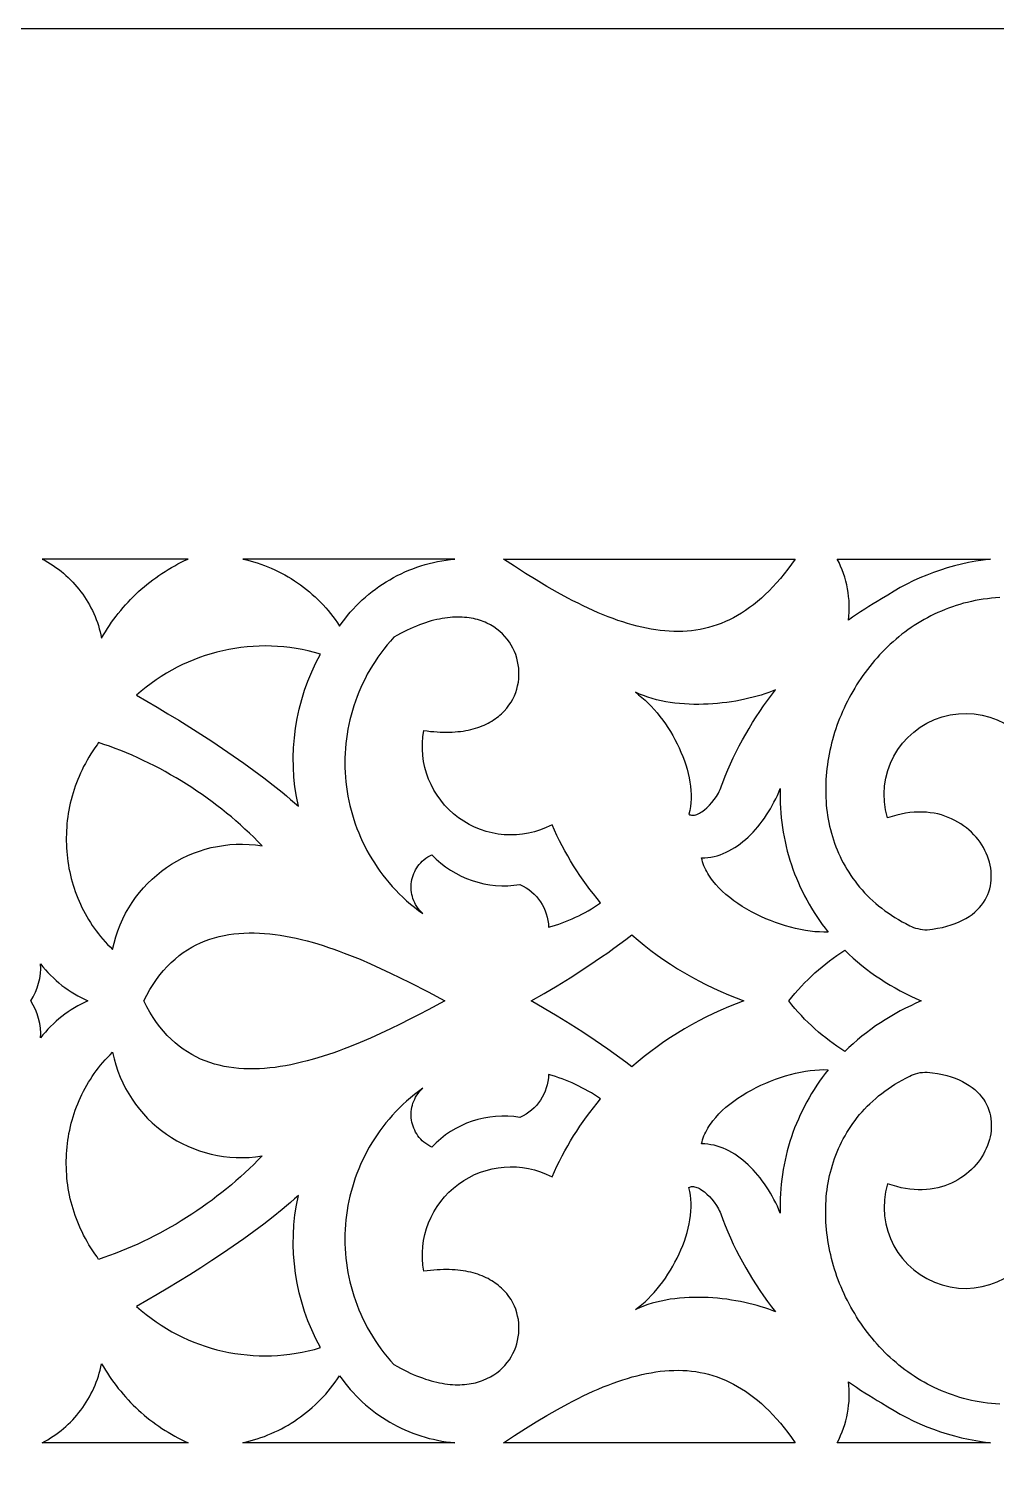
# Model space of a CAD drawing. Extents: x -660 to 660, y -460 to 460.
# Drawn here: x -189.2 to -79.8, y 297 to 460 of the extents above; entities that cross this region are included whole.
import ezdxf

# ---------------------------------------------------------------- set-up
doc = ezdxf.new("R2010")
doc.units = 0
doc.layers.add('LAYER_1', color=18, linetype='CONTINUOUS')

msp = doc.modelspace()

# ---------------------------------------------------------------- linework, layer by layer
at = {"layer": 'LAYER_1'}
for points in [[(-660, -460), (660, -460), (660, 460), (-660, 460)], [(-187.7, 400), (-187.38, 399.83), (-187.07, 399.65), (-186.75, 399.46), (-186.45, 399.26), (-186.15, 399.05), (-185.86, 398.84), (-185.57, 398.62), (-185.3, 398.39), (-185.02, 398.15), (-184.76, 397.91), (-184.5, 397.66), (-184.25, 397.4), (-184.01, 397.13), (-183.77, 396.86), (-183.55, 396.58), (-183.33, 396.3), (-183.11, 396.01), (-182.91, 395.72), (-182.71, 395.41), (-182.53, 395.11), (-182.35, 394.8), (-182.18, 394.48), (-182.02, 394.16), (-181.86, 393.83), (-181.72, 393.5), (-181.59, 393.16), (-181.46, 392.82), (-181.34, 392.47), (-181.24, 392.12), (-181.14, 391.77), (-181.05, 391.41), (-180.98, 391.05), (-180.76, 391.42), (-180.54, 391.78), (-180.32, 392.14), (-180.09, 392.49), (-179.85, 392.84), (-179.6, 393.18), (-179.35, 393.52), (-179.09, 393.85), (-178.82, 394.18), (-178.55, 394.5), (-178.27, 394.82), (-177.99, 395.13), (-177.7, 395.43), (-177.41, 395.73), (-177.11, 396.02), (-176.8, 396.31), (-176.49, 396.59), (-176.17, 396.86), (-175.85, 397.13), (-175.52, 397.39), (-175.18, 397.64), (-174.85, 397.89), (-174.5, 398.13), (-174.15, 398.37), (-173.8, 398.6), (-173.44, 398.82), (-173.08, 399.03), (-172.71, 399.24), (-172.34, 399.44), (-171.97, 399.63), (-171.59, 399.82), (-171.2, 400)], [(-165.02, 400), (-164.6, 399.9), (-164.19, 399.8), (-163.78, 399.68), (-163.37, 399.56), (-162.96, 399.42), (-162.56, 399.28), (-162.17, 399.12), (-161.78, 398.96), (-161.39, 398.78), (-161.01, 398.6), (-160.63, 398.41), (-160.25, 398.21), (-159.89, 398), (-159.52, 397.78), (-159.16, 397.55), (-158.81, 397.31), (-158.47, 397.07), (-158.12, 396.81), (-157.79, 396.55), (-157.46, 396.28), (-157.14, 396), (-156.82, 395.71), (-156.51, 395.42), (-156.21, 395.12), (-155.91, 394.81), (-155.63, 394.49), (-155.35, 394.16), (-155.07, 393.83), (-154.81, 393.48), (-154.55, 393.14), (-154.3, 392.78), (-154.06, 392.42), (-153.77, 392.82), (-153.47, 393.21), (-153.17, 393.6), (-152.85, 393.97), (-152.52, 394.33), (-152.19, 394.69), (-151.84, 395.03), (-151.49, 395.37), (-151.13, 395.69), (-150.76, 396.01), (-150.38, 396.31), (-149.99, 396.6), (-149.6, 396.88), (-149.2, 397.15), (-148.79, 397.41), (-148.38, 397.66), (-147.96, 397.9), (-147.53, 398.12), (-147.1, 398.34), (-146.66, 398.54), (-146.21, 398.73), (-145.76, 398.91), (-145.31, 399.08), (-144.85, 399.23), (-144.38, 399.37), (-143.91, 399.5), (-143.44, 399.61), (-142.96, 399.72), (-142.48, 399.81), (-142, 399.89), (-141.51, 399.95), (-141.02, 400)], [(-135.52, 400), (-102.52, 400), (-102.93, 399.41), (-103.35, 398.85), (-103.76, 398.31), (-104.19, 397.8), (-104.61, 397.31), (-105.04, 396.84), (-105.47, 396.39), (-105.9, 395.97), (-106.34, 395.57), (-106.78, 395.19), (-107.22, 394.83), (-107.67, 394.5), (-108.12, 394.18), (-108.57, 393.89), (-109.02, 393.62), (-109.48, 393.36), (-109.94, 393.13), (-110.41, 392.92), (-110.88, 392.72), (-111.35, 392.55), (-111.82, 392.39), (-112.3, 392.25), (-112.78, 392.14), (-113.26, 392.04), (-113.75, 391.95), (-114.24, 391.89), (-114.74, 391.84), (-115.24, 391.81), (-115.74, 391.8), (-116.24, 391.81), (-116.75, 391.83), (-117.26, 391.86), (-117.77, 391.91), (-118.29, 391.98), (-118.81, 392.07), (-119.34, 392.16), (-119.87, 392.28), (-120.4, 392.41), (-120.94, 392.55), (-121.48, 392.71), (-122.02, 392.88), (-122.56, 393.06), (-123.11, 393.26), (-123.67, 393.47), (-124.23, 393.69), (-124.79, 393.92), (-125.35, 394.17), (-125.92, 394.43), (-126.49, 394.7), (-127.07, 394.99), (-127.65, 395.28), (-128.23, 395.58), (-129.41, 396.23), (-130.6, 396.91), (-131.81, 397.63), (-133.03, 398.38), (-134.27, 399.18)], [(-96.49, 393.09), (-96.44, 393.53), (-96.41, 393.98), (-96.4, 394.43), (-96.4, 394.87), (-96.42, 395.32), (-96.46, 395.76), (-96.52, 396.2), (-96.59, 396.64), (-96.68, 397.08), (-96.78, 397.51), (-96.91, 397.94), (-97.04, 398.36), (-97.2, 398.78), (-97.37, 399.19), (-97.55, 399.6), (-97.76, 400), (-80.42, 400), (-81.25, 399.89), (-82.07, 399.76), (-82.89, 399.61), (-83.7, 399.43), (-84.5, 399.22), (-85.3, 399), (-86.08, 398.75), (-86.86, 398.47), (-87.63, 398.18), (-88.4, 397.86), (-89.15, 397.52), (-89.89, 397.15), (-90.62, 396.77), (-91.33, 396.36), (-92.04, 395.93), (-92.74, 395.48), (-93.22, 395.21), (-93.7, 394.92), (-94.17, 394.63), (-94.64, 394.34), (-95.11, 394.03), (-95.57, 393.72), (-96.03, 393.41)], [(-114.53, 371.12), (-114.44, 371.07), (-114.34, 371.04), (-114.24, 371.01), (-114.13, 371.01), (-114.01, 371.01), (-113.89, 371.03), (-113.76, 371.07), (-113.63, 371.11), (-113.49, 371.17), (-113.35, 371.24), (-113.21, 371.31), (-113.07, 371.4), (-112.78, 371.61), (-112.49, 371.86), (-112.21, 372.14), (-111.93, 372.45), (-111.67, 372.78), (-111.43, 373.14), (-111.31, 373.33), (-111.2, 373.52), (-111.1, 373.71), (-111.01, 373.91), (-110.92, 374.11), (-110.84, 374.32), (-110.77, 374.52), (-110.71, 374.73), (-110.43, 375.43), (-110.14, 376.13), (-109.83, 376.82), (-109.51, 377.51), (-109.18, 378.19), (-108.84, 378.86), (-108.48, 379.53), (-108.11, 380.19), (-107.73, 380.84), (-107.34, 381.49), (-106.93, 382.13), (-106.51, 382.76), (-106.08, 383.38), (-105.64, 384), (-105.19, 384.6), (-104.73, 385.2), (-105.11, 385.05), (-105.51, 384.9), (-105.93, 384.75), (-106.36, 384.61), (-106.81, 384.48), (-107.27, 384.36), (-107.74, 384.24), (-108.22, 384.13), (-108.71, 384.03), (-109.21, 383.93), (-109.72, 383.85), (-110.24, 383.77), (-110.76, 383.71), (-111.29, 383.65), (-111.82, 383.61), (-112.36, 383.58), (-112.89, 383.56), (-113.43, 383.55), (-113.97, 383.55), (-114.51, 383.57), (-115.05, 383.6), (-115.58, 383.64), (-116.12, 383.7), (-116.64, 383.77), (-117.16, 383.86), (-117.68, 383.96), (-118.19, 384.08), (-118.69, 384.22), (-119.18, 384.37), (-119.66, 384.54), (-120.12, 384.72), (-120.58, 384.93), (-120.22, 384.65), (-119.85, 384.35), (-119.5, 384.04), (-119.15, 383.7), (-118.8, 383.35), (-118.47, 382.98), (-118.14, 382.59), (-117.82, 382.19), (-117.5, 381.78), (-117.2, 381.36), (-116.91, 380.93), (-116.63, 380.48), (-116.36, 380.03), (-116.11, 379.57), (-115.87, 379.1), (-115.64, 378.63), (-115.43, 378.15), (-115.23, 377.67), (-115.05, 377.18), (-114.89, 376.7), (-114.74, 376.21), (-114.62, 375.72), (-114.51, 375.24), (-114.42, 374.76), (-114.36, 374.28), (-114.31, 373.81), (-114.29, 373.34), (-114.29, 372.88), (-114.31, 372.43), (-114.36, 371.98), (-114.44, 371.55)], [(-113.1, 366.18), (-112.74, 366.19), (-112.39, 366.22), (-112.04, 366.27), (-111.69, 366.34), (-111.34, 366.43), (-111, 366.54), (-110.66, 366.67), (-110.33, 366.82), (-110, 366.98), (-109.67, 367.16), (-109.35, 367.35), (-109.04, 367.56), (-108.73, 367.78), (-108.43, 368.02), (-108.13, 368.27), (-107.84, 368.54), (-107.55, 368.81), (-107.28, 369.1), (-107.01, 369.4), (-106.74, 369.71), (-106.48, 370.03), (-106.23, 370.35), (-105.99, 370.69), (-105.76, 371.04), (-105.53, 371.39), (-105.31, 371.75), (-105.11, 372.11), (-104.91, 372.49), (-104.71, 372.86), (-104.53, 373.24), (-104.36, 373.63), (-104.2, 374.02), (-104.21, 373.47), (-104.21, 372.91), (-104.2, 372.36), (-104.17, 371.81), (-104.13, 371.27), (-104.08, 370.72), (-104.02, 370.18), (-103.95, 369.63), (-103.86, 369.09), (-103.77, 368.56), (-103.66, 368.02), (-103.54, 367.49), (-103.4, 366.96), (-103.26, 366.44), (-103.1, 365.92), (-102.94, 365.4), (-102.76, 364.89), (-102.57, 364.38), (-102.37, 363.87), (-102.15, 363.37), (-101.93, 362.88), (-101.7, 362.39), (-101.45, 361.9), (-101.2, 361.42), (-100.93, 360.95), (-100.65, 360.48), (-100.36, 360.01), (-100.07, 359.55), (-99.76, 359.1), (-99.44, 358.66), (-99.11, 358.22), (-98.77, 357.79), (-99.26, 357.78), (-99.77, 357.8), (-100.29, 357.83), (-100.82, 357.89), (-101.36, 357.97), (-101.91, 358.07), (-102.47, 358.19), (-103.03, 358.33), (-103.6, 358.49), (-104.16, 358.67), (-104.73, 358.86), (-105.29, 359.08), (-105.85, 359.3), (-106.4, 359.55), (-106.94, 359.81), (-107.47, 360.09), (-107.99, 360.38), (-108.5, 360.69), (-108.99, 361.01), (-109.46, 361.34), (-109.92, 361.69), (-110.35, 362.04), (-110.76, 362.41), (-111.14, 362.79), (-111.5, 363.19), (-111.83, 363.59), (-111.98, 363.79), (-112.13, 364), (-112.27, 364.21), (-112.4, 364.42), (-112.52, 364.63), (-112.63, 364.85), (-112.73, 365.06), (-112.83, 365.28), (-112.91, 365.5), (-112.98, 365.73), (-113.05, 365.95)], [(-176.22, 350), (-175.88, 350.66), (-175.53, 351.28), (-175.16, 351.87), (-174.77, 352.43), (-174.38, 352.95), (-173.97, 353.44), (-173.55, 353.91), (-173.11, 354.34), (-172.67, 354.74), (-172.21, 355.12), (-171.74, 355.46), (-171.27, 355.78), (-170.78, 356.07), (-170.28, 356.34), (-169.78, 356.58), (-169.26, 356.79), (-168.74, 356.98), (-168.21, 357.15), (-167.67, 357.29), (-167.12, 357.41), (-166.57, 357.51), (-166.01, 357.59), (-165.44, 357.64), (-164.87, 357.68), (-164.3, 357.7), (-163.72, 357.7), (-163.13, 357.68), (-162.54, 357.64), (-161.95, 357.59), (-161.36, 357.52), (-160.76, 357.43), (-160.16, 357.33), (-159.56, 357.22), (-158.95, 357.09), (-158.35, 356.95), (-157.74, 356.79), (-157.14, 356.63), (-156.53, 356.45), (-155.93, 356.26), (-155.32, 356.06), (-154.72, 355.86), (-154.12, 355.64), (-153.52, 355.42), (-152.92, 355.19), (-151.74, 354.71), (-150.57, 354.2), (-149.42, 353.68), (-148.29, 353.15), (-147.19, 352.62), (-146.11, 352.08), (-144.05, 351.01), (-142.15, 350), (-144.05, 348.99), (-145.07, 348.46), (-146.11, 347.92), (-147.19, 347.38), (-148.29, 346.85), (-149.42, 346.32), (-150.57, 345.8), (-151.74, 345.29), (-152.92, 344.81), (-153.52, 344.58), (-154.12, 344.36), (-154.72, 344.14), (-155.32, 343.94), (-155.93, 343.74), (-156.53, 343.55), (-157.14, 343.37), (-157.74, 343.21), (-158.35, 343.05), (-158.95, 342.91), (-159.56, 342.78), (-160.16, 342.67), (-160.76, 342.57), (-161.36, 342.48), (-161.95, 342.41), (-162.54, 342.36), (-163.13, 342.32), (-163.72, 342.3), (-164.3, 342.3), (-164.87, 342.32), (-165.44, 342.36), (-166.01, 342.41), (-166.57, 342.49), (-167.12, 342.59), (-167.67, 342.71), (-168.21, 342.85), (-168.74, 343.02), (-169.26, 343.21), (-169.78, 343.42), (-170.28, 343.66), (-170.78, 343.93), (-171.27, 344.22), (-171.74, 344.54), (-172.21, 344.88), (-172.67, 345.26), (-173.11, 345.66), (-173.55, 346.09), (-173.97, 346.56), (-174.38, 347.05), (-174.77, 347.57), (-175.16, 348.13), (-175.53, 348.72), (-175.88, 349.34)], [(-132.39, 350), (-130.9, 350.85), (-129.43, 351.72), (-127.98, 352.62), (-126.54, 353.54), (-125.13, 354.49), (-124.42, 354.97), (-123.72, 355.45), (-123.03, 355.95), (-122.34, 356.45), (-121.66, 356.95), (-120.98, 357.46), (-120.29, 356.87), (-119.58, 356.29), (-118.86, 355.72), (-118.12, 355.18), (-117.37, 354.65), (-116.61, 354.14), (-115.84, 353.64), (-115.05, 353.17), (-114.25, 352.71), (-113.43, 352.27), (-112.61, 351.85), (-111.77, 351.44), (-110.92, 351.06), (-110.06, 350.69), (-109.19, 350.33), (-108.31, 350), (-109.19, 349.67), (-110.06, 349.31), (-110.92, 348.94), (-111.77, 348.56), (-112.61, 348.15), (-113.43, 347.73), (-114.25, 347.29), (-115.05, 346.83), (-115.84, 346.36), (-116.61, 345.86), (-117.37, 345.35), (-118.12, 344.82), (-118.86, 344.28), (-119.58, 343.71), (-120.29, 343.13), (-120.98, 342.54), (-121.66, 343.05), (-122.34, 343.55), (-123.03, 344.05), (-123.72, 344.55), (-124.42, 345.03), (-125.13, 345.51), (-126.54, 346.46), (-127.98, 347.38), (-129.43, 348.28), (-130.9, 349.15)], [(-103.23, 350), (-102.89, 350.43), (-102.54, 350.85), (-102.18, 351.26), (-101.81, 351.66), (-101.44, 352.05), (-101.06, 352.43), (-100.67, 352.8), (-100.28, 353.16), (-99.88, 353.52), (-99.47, 353.86), (-99.06, 354.19), (-98.64, 354.52), (-98.22, 354.83), (-97.79, 355.14), (-97.35, 355.44), (-96.91, 355.73), (-96.44, 355.28), (-95.96, 354.84), (-95.47, 354.42), (-94.97, 354), (-94.46, 353.6), (-93.94, 353.22), (-93.41, 352.84), (-92.86, 352.48), (-92.32, 352.13), (-91.76, 351.79), (-91.19, 351.46), (-90.62, 351.14), (-90.03, 350.84), (-89.44, 350.55), (-88.85, 350.27), (-88.24, 350), (-88.85, 349.73), (-89.44, 349.45), (-90.03, 349.16), (-90.62, 348.86), (-91.19, 348.54), (-91.76, 348.21), (-92.32, 347.87), (-92.86, 347.52), (-93.41, 347.16), (-93.94, 346.78), (-94.46, 346.4), (-94.97, 346), (-95.47, 345.58), (-95.96, 345.16), (-96.44, 344.72), (-96.91, 344.27), (-97.35, 344.56), (-97.79, 344.86), (-98.22, 345.17), (-98.64, 345.48), (-99.06, 345.81), (-99.47, 346.14), (-99.88, 346.48), (-100.28, 346.84), (-100.67, 347.2), (-101.06, 347.57), (-101.44, 347.95), (-101.81, 348.34), (-102.18, 348.74), (-102.54, 349.15), (-102.89, 349.57)], [(-113.1, 333.82), (-113.05, 334.05), (-112.98, 334.27), (-112.91, 334.5), (-112.83, 334.72), (-112.73, 334.94), (-112.63, 335.15), (-112.52, 335.37), (-112.4, 335.58), (-112.27, 335.79), (-112.13, 336), (-111.98, 336.21), (-111.83, 336.41), (-111.5, 336.81), (-111.14, 337.21), (-110.76, 337.59), (-110.35, 337.96), (-109.92, 338.31), (-109.46, 338.66), (-108.99, 338.99), (-108.5, 339.31), (-107.99, 339.62), (-107.47, 339.91), (-106.94, 340.19), (-106.4, 340.45), (-105.85, 340.7), (-105.29, 340.92), (-104.73, 341.14), (-104.16, 341.33), (-103.6, 341.51), (-103.03, 341.67), (-102.47, 341.81), (-101.91, 341.93), (-101.36, 342.03), (-100.82, 342.11), (-100.29, 342.17), (-99.77, 342.2), (-99.26, 342.22), (-98.77, 342.21), (-99.11, 341.78), (-99.44, 341.34), (-99.76, 340.9), (-100.07, 340.45), (-100.36, 339.99), (-100.65, 339.52), (-100.93, 339.05), (-101.2, 338.58), (-101.45, 338.1), (-101.7, 337.61), (-101.93, 337.12), (-102.15, 336.63), (-102.37, 336.13), (-102.57, 335.62), (-102.76, 335.11), (-102.94, 334.6), (-103.1, 334.08), (-103.26, 333.56), (-103.4, 333.04), (-103.54, 332.51), (-103.66, 331.98), (-103.77, 331.44), (-103.86, 330.91), (-103.95, 330.37), (-104.02, 329.82), (-104.08, 329.28), (-104.13, 328.73), (-104.17, 328.19), (-104.2, 327.64), (-104.21, 327.09), (-104.21, 326.53), (-104.2, 325.98), (-104.36, 326.37), (-104.53, 326.76), (-104.71, 327.14), (-104.91, 327.51), (-105.11, 327.89), (-105.31, 328.25), (-105.53, 328.61), (-105.76, 328.96), (-105.99, 329.31), (-106.23, 329.65), (-106.48, 329.97), (-106.74, 330.29), (-107.01, 330.6), (-107.28, 330.9), (-107.55, 331.19), (-107.84, 331.46), (-108.13, 331.73), (-108.43, 331.98), (-108.73, 332.22), (-109.04, 332.44), (-109.35, 332.65), (-109.67, 332.84), (-110, 333.02), (-110.33, 333.18), (-110.66, 333.33), (-111, 333.46), (-111.34, 333.57), (-111.69, 333.66), (-112.04, 333.73), (-112.39, 333.78), (-112.74, 333.81)], [(-104.73, 314.8), (-105.11, 314.95), (-105.51, 315.1), (-105.93, 315.25), (-106.36, 315.39), (-106.81, 315.52), (-107.27, 315.64), (-107.74, 315.76), (-108.22, 315.87), (-108.71, 315.97), (-109.21, 316.07), (-109.72, 316.15), (-110.24, 316.23), (-110.76, 316.29), (-111.29, 316.35), (-111.82, 316.39), (-112.36, 316.42), (-112.89, 316.44), (-113.43, 316.45), (-113.97, 316.45), (-114.51, 316.43), (-115.05, 316.4), (-115.58, 316.36), (-116.12, 316.3), (-116.64, 316.23), (-117.16, 316.14), (-117.68, 316.04), (-118.19, 315.92), (-118.69, 315.78), (-119.18, 315.63), (-119.66, 315.46), (-120.12, 315.28), (-120.58, 315.07), (-120.22, 315.35), (-119.85, 315.65), (-119.5, 315.96), (-119.15, 316.3), (-118.8, 316.65), (-118.47, 317.02), (-118.14, 317.41), (-117.82, 317.81), (-117.5, 318.22), (-117.2, 318.64), (-116.91, 319.07), (-116.63, 319.52), (-116.36, 319.97), (-116.11, 320.43), (-115.87, 320.9), (-115.64, 321.37), (-115.43, 321.85), (-115.23, 322.33), (-115.05, 322.82), (-114.89, 323.3), (-114.74, 323.79), (-114.62, 324.28), (-114.51, 324.76), (-114.42, 325.24), (-114.36, 325.72), (-114.31, 326.19), (-114.29, 326.66), (-114.29, 327.12), (-114.31, 327.57), (-114.36, 328.02), (-114.44, 328.45), (-114.53, 328.88), (-114.44, 328.93), (-114.34, 328.96), (-114.24, 328.99), (-114.13, 328.99), (-114.01, 328.99), (-113.89, 328.97), (-113.76, 328.93), (-113.63, 328.89), (-113.49, 328.83), (-113.35, 328.76), (-113.21, 328.69), (-113.07, 328.6), (-112.78, 328.39), (-112.49, 328.14), (-112.21, 327.86), (-111.93, 327.55), (-111.67, 327.22), (-111.43, 326.86), (-111.31, 326.67), (-111.2, 326.48), (-111.1, 326.29), (-111.01, 326.09), (-110.92, 325.89), (-110.84, 325.68), (-110.77, 325.48), (-110.71, 325.27), (-110.43, 324.57), (-110.14, 323.87), (-109.83, 323.18), (-109.51, 322.49), (-109.18, 321.81), (-108.84, 321.14), (-108.48, 320.47), (-108.11, 319.81), (-107.73, 319.16), (-107.34, 318.51), (-106.93, 317.87), (-106.51, 317.24), (-106.08, 316.62), (-105.64, 316), (-105.19, 315.4)], [(-187.7, 300), (-187.38, 300.17), (-187.07, 300.35), (-186.75, 300.54), (-186.45, 300.74), (-186.15, 300.95), (-185.86, 301.16), (-185.57, 301.38), (-185.3, 301.61), (-185.02, 301.85), (-184.76, 302.09), (-184.5, 302.34), (-184.25, 302.6), (-184.01, 302.87), (-183.77, 303.14), (-183.55, 303.42), (-183.33, 303.7), (-183.11, 303.99), (-182.91, 304.28), (-182.71, 304.59), (-182.53, 304.89), (-182.35, 305.2), (-182.18, 305.52), (-182.02, 305.84), (-181.86, 306.17), (-181.72, 306.5), (-181.59, 306.84), (-181.46, 307.18), (-181.34, 307.53), (-181.24, 307.88), (-181.14, 308.23), (-181.05, 308.59), (-180.98, 308.95), (-180.76, 308.58), (-180.54, 308.22), (-180.32, 307.86), (-180.09, 307.51), (-179.85, 307.16), (-179.6, 306.82), (-179.35, 306.48), (-179.09, 306.15), (-178.82, 305.82), (-178.55, 305.5), (-178.27, 305.18), (-177.99, 304.87), (-177.7, 304.57), (-177.41, 304.27), (-177.11, 303.98), (-176.8, 303.69), (-176.49, 303.41), (-176.17, 303.14), (-175.85, 302.87), (-175.52, 302.61), (-175.18, 302.36), (-174.85, 302.11), (-174.5, 301.87), (-174.15, 301.63), (-173.8, 301.4), (-173.44, 301.18), (-173.08, 300.97), (-172.71, 300.76), (-172.34, 300.56), (-171.97, 300.37), (-171.59, 300.18), (-171.2, 300)], [(-135.52, 300), (-134.27, 300.82), (-133.03, 301.62), (-131.81, 302.37), (-130.6, 303.09), (-129.41, 303.77), (-128.23, 304.42), (-127.65, 304.72), (-127.07, 305.01), (-126.49, 305.3), (-125.92, 305.57), (-125.35, 305.83), (-124.79, 306.08), (-124.23, 306.31), (-123.67, 306.53), (-123.11, 306.74), (-122.56, 306.94), (-122.02, 307.12), (-121.48, 307.29), (-120.94, 307.45), (-120.4, 307.59), (-119.87, 307.72), (-119.34, 307.84), (-118.81, 307.93), (-118.29, 308.02), (-117.77, 308.09), (-117.26, 308.14), (-116.75, 308.17), (-116.24, 308.19), (-115.74, 308.2), (-115.24, 308.19), (-114.74, 308.16), (-114.24, 308.11), (-113.75, 308.05), (-113.26, 307.96), (-112.78, 307.86), (-112.3, 307.75), (-111.82, 307.61), (-111.35, 307.45), (-110.88, 307.28), (-110.41, 307.08), (-109.94, 306.87), (-109.48, 306.64), (-109.02, 306.38), (-108.57, 306.11), (-108.12, 305.82), (-107.67, 305.5), (-107.22, 305.17), (-106.78, 304.81), (-106.34, 304.43), (-105.9, 304.03), (-105.47, 303.61), (-105.04, 303.16), (-104.61, 302.69), (-104.19, 302.2), (-103.76, 301.69), (-103.35, 301.15), (-102.93, 300.59), (-102.52, 300)], [(-165.02, 300), (-164.6, 300.1), (-164.19, 300.2), (-163.78, 300.32), (-163.37, 300.44), (-162.96, 300.58), (-162.56, 300.72), (-162.17, 300.88), (-161.78, 301.04), (-161.39, 301.22), (-161.01, 301.4), (-160.63, 301.59), (-160.25, 301.79), (-159.89, 302), (-159.52, 302.22), (-159.16, 302.45), (-158.81, 302.69), (-158.47, 302.93), (-158.12, 303.19), (-157.79, 303.45), (-157.46, 303.72), (-157.14, 304), (-156.82, 304.29), (-156.51, 304.58), (-156.21, 304.88), (-155.91, 305.19), (-155.63, 305.51), (-155.35, 305.84), (-155.07, 306.17), (-154.81, 306.52), (-154.55, 306.86), (-154.3, 307.22), (-154.06, 307.58), (-153.77, 307.18), (-153.47, 306.79), (-153.17, 306.4), (-152.85, 306.03), (-152.52, 305.67), (-152.19, 305.31), (-151.84, 304.97), (-151.49, 304.63), (-151.13, 304.31), (-150.76, 303.99), (-150.38, 303.69), (-149.99, 303.4), (-149.6, 303.12), (-149.2, 302.85), (-148.79, 302.59), (-148.38, 302.34), (-147.96, 302.1), (-147.53, 301.88), (-147.1, 301.66), (-146.66, 301.46), (-146.21, 301.27), (-145.76, 301.09), (-145.31, 300.92), (-144.85, 300.77), (-144.38, 300.63), (-143.91, 300.5), (-143.44, 300.39), (-142.96, 300.28), (-142.48, 300.19), (-142, 300.11), (-141.51, 300.05), (-141.02, 300)], [(-97.76, 300), (-97.55, 300.4), (-97.37, 300.81), (-97.2, 301.22), (-97.04, 301.64), (-96.91, 302.06), (-96.78, 302.49), (-96.68, 302.92), (-96.59, 303.36), (-96.52, 303.8), (-96.46, 304.24), (-96.42, 304.68), (-96.4, 305.13), (-96.4, 305.57), (-96.41, 306.02), (-96.44, 306.47), (-96.49, 306.91), (-96.03, 306.59), (-95.57, 306.28), (-95.11, 305.97), (-94.64, 305.66), (-94.17, 305.37), (-93.7, 305.08), (-93.22, 304.79), (-92.74, 304.52), (-92.04, 304.07), (-91.33, 303.64), (-90.62, 303.23), (-89.89, 302.85), (-89.15, 302.48), (-88.4, 302.14), (-87.63, 301.82), (-86.86, 301.53), (-86.08, 301.25), (-85.3, 301), (-84.5, 300.78), (-83.7, 300.57), (-82.89, 300.39), (-82.07, 300.24), (-81.25, 300.11), (-80.42, 300)]]:
    msp.add_lwpolyline(points, close=True, dxfattribs=at)
for points in [[(-79.37, 395.63), (-79.84, 395.6), (-80.31, 395.56), (-80.77, 395.51), (-81.23, 395.45), (-81.69, 395.37), (-82.13, 395.29), (-82.58, 395.2), (-83.02, 395.1), (-83.46, 394.99), (-83.89, 394.87), (-84.31, 394.73), (-84.73, 394.59), (-85.15, 394.44), (-85.56, 394.29), (-85.97, 394.12), (-86.37, 393.94), (-86.77, 393.76), (-87.16, 393.56), (-87.54, 393.36), (-87.93, 393.15), (-88.3, 392.94), (-88.67, 392.71), (-89.04, 392.48), (-89.39, 392.24), (-89.75, 391.99), (-90.1, 391.74), (-90.44, 391.48), (-90.77, 391.21), (-91.1, 390.93), (-91.43, 390.65), (-91.75, 390.36), (-92.06, 390.07), (-92.37, 389.77), (-92.67, 389.46), (-92.96, 389.15), (-93.25, 388.83), (-93.53, 388.51), (-93.81, 388.18), (-94.08, 387.85), (-94.34, 387.51), (-94.6, 387.17), (-94.85, 386.82), (-95.09, 386.47), (-95.33, 386.12), (-95.56, 385.76), (-95.78, 385.39), (-96, 385.02), (-96.21, 384.65), (-96.41, 384.28), (-96.61, 383.9), (-96.8, 383.52), (-96.98, 383.13), (-97.15, 382.74), (-97.32, 382.35), (-97.48, 381.96), (-97.63, 381.57), (-97.78, 381.17), (-97.92, 380.77), (-98.05, 380.37), (-98.17, 379.97), (-98.28, 379.56), (-98.39, 379.15), (-98.49, 378.75), (-98.58, 378.34), (-98.67, 377.93), (-98.74, 377.52), (-98.81, 377.11), (-98.87, 376.7), (-98.92, 376.28), (-98.97, 375.87), (-99, 375.46), (-99.03, 375.05), (-99.05, 374.64), (-99.06, 374.22), (-99.06, 373.81), (-99.06, 373.4), (-99.04, 372.99), (-99.02, 372.59), (-98.99, 372.18), (-98.95, 371.77), (-98.9, 371.37), (-98.84, 370.97), (-98.77, 370.57), (-98.7, 370.17), (-98.61, 369.77), (-98.52, 369.38), (-98.42, 368.99), (-98.3, 368.6), (-98.18, 368.21), (-98.05, 367.83), (-97.91, 367.45), (-97.76, 367.08), (-97.6, 366.7), (-97.43, 366.33), (-97.26, 365.97), (-97.07, 365.61), (-96.87, 365.25), (-96.67, 364.9), (-96.45, 364.55), (-96.22, 364.2), (-95.99, 363.86), (-95.74, 363.53), (-95.48, 363.2), (-95.22, 362.87), (-94.94, 362.56), (-94.65, 362.24), (-94.36, 361.93), (-94.05, 361.63), (-93.73, 361.33), (-93.4, 361.04), (-93.07, 360.76), (-92.72, 360.48), (-92.36, 360.21), (-91.99, 359.95), (-91.61, 359.69), (-91.22, 359.44), (-90.81, 359.2), (-90.4, 358.96), (-89.98, 358.74), (-89.54, 358.51), (-89.34, 358.41), (-89.12, 358.32), (-88.88, 358.24), (-88.63, 358.18), (-88.37, 358.12), (-88.11, 358.09), (-87.84, 358.06), (-87.56, 358.06), (-86.97, 358.13), (-86.4, 358.22), (-85.86, 358.32), (-85.35, 358.45), (-84.86, 358.6), (-84.41, 358.76), (-83.97, 358.93), (-83.57, 359.13), (-83.19, 359.34), (-82.83, 359.56), (-82.5, 359.79), (-82.2, 360.04), (-81.92, 360.3), (-81.66, 360.57), (-81.42, 360.84), (-81.21, 361.13), (-81.03, 361.43), (-80.86, 361.73), (-80.72, 362.04), (-80.6, 362.36), (-80.5, 362.69), (-80.42, 363.01), (-80.37, 363.34), (-80.33, 363.68), (-80.32, 364.01), (-80.32, 364.35), (-80.35, 364.69), (-80.39, 365.03), (-80.45, 365.37), (-80.53, 365.7), (-80.63, 366.04), (-80.75, 366.37), (-80.89, 366.7), (-81.04, 367.02), (-81.21, 367.34), (-81.4, 367.65), (-81.6, 367.95), (-81.82, 368.25), (-82.05, 368.53), (-82.3, 368.81), (-82.57, 369.08), (-82.85, 369.34), (-83.14, 369.58), (-83.45, 369.82), (-83.77, 370.04), (-84.11, 370.24), (-84.46, 370.43), (-84.82, 370.61), (-85.19, 370.77), (-85.58, 370.91), (-85.97, 371.04), (-86.38, 371.15), (-86.8, 371.23), (-87.23, 371.3), (-87.67, 371.35), (-88.13, 371.37), (-88.59, 371.37), (-89.06, 371.35), (-89.54, 371.31), (-90.02, 371.24), (-90.52, 371.14), (-91.02, 371.02), (-91.54, 370.87), (-92.06, 370.7, -1), (-74.44, 375.96)], [(-79.37, 304.37), (-79.84, 304.4), (-80.31, 304.44), (-80.77, 304.49), (-81.23, 304.55), (-81.69, 304.63), (-82.13, 304.71), (-82.58, 304.8), (-83.02, 304.9), (-83.46, 305.01), (-83.89, 305.13), (-84.31, 305.27), (-84.73, 305.41), (-85.15, 305.56), (-85.56, 305.71), (-85.97, 305.88), (-86.37, 306.06), (-86.77, 306.24), (-87.16, 306.44), (-87.54, 306.64), (-87.93, 306.85), (-88.3, 307.06), (-88.67, 307.29), (-89.04, 307.52), (-89.39, 307.76), (-89.75, 308.01), (-90.1, 308.26), (-90.44, 308.52), (-90.77, 308.79), (-91.1, 309.07), (-91.43, 309.35), (-91.75, 309.64), (-92.06, 309.93), (-92.37, 310.23), (-92.67, 310.54), (-92.96, 310.85), (-93.25, 311.17), (-93.53, 311.49), (-93.81, 311.82), (-94.08, 312.15), (-94.34, 312.49), (-94.6, 312.83), (-94.85, 313.18), (-95.09, 313.53), (-95.33, 313.88), (-95.56, 314.24), (-95.78, 314.61), (-96, 314.98), (-96.21, 315.35), (-96.41, 315.72), (-96.61, 316.1), (-96.8, 316.48), (-96.98, 316.87), (-97.15, 317.26), (-97.32, 317.65), (-97.48, 318.04), (-97.63, 318.43), (-97.78, 318.83), (-97.92, 319.23), (-98.05, 319.63), (-98.17, 320.03), (-98.28, 320.44), (-98.39, 320.85), (-98.49, 321.25), (-98.58, 321.66), (-98.67, 322.07), (-98.74, 322.48), (-98.81, 322.89), (-98.87, 323.3), (-98.92, 323.72), (-98.97, 324.13), (-99, 324.54), (-99.03, 324.95), (-99.05, 325.36), (-99.06, 325.78), (-99.06, 326.19), (-99.06, 326.6), (-99.04, 327.01), (-99.02, 327.41), (-98.99, 327.82), (-98.95, 328.23), (-98.9, 328.63), (-98.84, 329.03), (-98.77, 329.43), (-98.7, 329.83), (-98.61, 330.23), (-98.52, 330.62), (-98.42, 331.01), (-98.3, 331.4), (-98.18, 331.79), (-98.05, 332.17), (-97.91, 332.55), (-97.76, 332.92), (-97.6, 333.3), (-97.43, 333.67), (-97.26, 334.03), (-97.07, 334.39), (-96.87, 334.75), (-96.67, 335.1), (-96.45, 335.45), (-96.22, 335.8), (-95.99, 336.14), (-95.74, 336.47), (-95.48, 336.8), (-95.22, 337.13), (-94.94, 337.44), (-94.65, 337.76), (-94.36, 338.07), (-94.05, 338.37), (-93.73, 338.67), (-93.4, 338.96), (-93.07, 339.24), (-92.72, 339.52), (-92.36, 339.79), (-91.99, 340.05), (-91.61, 340.31), (-91.22, 340.56), (-90.81, 340.8), (-90.4, 341.04), (-89.98, 341.26), (-89.54, 341.49), (-89.34, 341.59), (-89.12, 341.68), (-88.88, 341.76), (-88.63, 341.82), (-88.37, 341.88), (-88.11, 341.91), (-87.84, 341.94), (-87.56, 341.94), (-86.97, 341.87), (-86.4, 341.78), (-85.86, 341.68), (-85.35, 341.55), (-84.86, 341.4), (-84.41, 341.24), (-83.97, 341.07), (-83.57, 340.87), (-83.19, 340.66), (-82.83, 340.44), (-82.5, 340.21), (-82.2, 339.96), (-81.92, 339.7), (-81.66, 339.43), (-81.42, 339.16), (-81.21, 338.87), (-81.03, 338.57), (-80.86, 338.27), (-80.72, 337.96), (-80.6, 337.64), (-80.5, 337.31), (-80.42, 336.99), (-80.37, 336.66), (-80.33, 336.32), (-80.32, 335.99), (-80.32, 335.65), (-80.35, 335.31), (-80.39, 334.97), (-80.45, 334.63), (-80.53, 334.3), (-80.63, 333.96), (-80.75, 333.63), (-80.89, 333.3), (-81.04, 332.98), (-81.21, 332.66), (-81.4, 332.35), (-81.6, 332.05), (-81.82, 331.75), (-82.05, 331.47), (-82.3, 331.19), (-82.57, 330.92), (-82.85, 330.66), (-83.14, 330.42), (-83.45, 330.18), (-83.77, 329.96), (-84.11, 329.76), (-84.46, 329.57), (-84.82, 329.39), (-85.19, 329.23), (-85.58, 329.09), (-85.97, 328.96), (-86.38, 328.85), (-86.8, 328.77), (-87.23, 328.7), (-87.67, 328.65), (-88.13, 328.63), (-88.59, 328.63), (-89.06, 328.65), (-89.54, 328.69), (-90.02, 328.76), (-90.52, 328.86), (-91.02, 328.98), (-91.54, 329.13), (-92.06, 329.3, 1), (-74.44, 324.04)]]:
    msp.add_lwpolyline(points, format="xyb", dxfattribs=at)
for points in [[(-144.65, 359.89), (-144.84, 360.07), (-145.01, 360.27), (-145.17, 360.47), (-145.32, 360.68), (-145.45, 360.89), (-145.56, 361.11), (-145.66, 361.34), (-145.75, 361.57), (-145.82, 361.8), (-145.88, 362.04), (-145.92, 362.28), (-145.94, 362.52), (-145.96, 362.76), (-145.96, 363), (-145.94, 363.24), (-145.91, 363.48), (-145.87, 363.72), (-145.81, 363.95), (-145.74, 364.18), (-145.66, 364.41), (-145.56, 364.63), (-145.45, 364.84), (-145.33, 365.05), (-145.19, 365.26), (-145.04, 365.45), (-144.87, 365.64), (-144.7, 365.82), (-144.51, 365.98), (-144.31, 366.14), (-144.09, 366.29), (-143.86, 366.42), (-143.62, 366.54, 0.249326), (-133.65, 363.18), (-133.29, 363), (-132.96, 362.81), (-132.64, 362.59), (-132.34, 362.35), (-132.06, 362.09), (-131.79, 361.82), (-131.55, 361.52), (-131.33, 361.22), (-131.13, 360.89), (-130.95, 360.56), (-130.8, 360.21), (-130.67, 359.85), (-130.57, 359.48), (-130.49, 359.11), (-130.43, 358.72), (-130.41, 358.33), (-130.02, 358.45), (-129.64, 358.57), (-129.25, 358.69), (-128.87, 358.83), (-128.49, 358.98), (-128.12, 359.13), (-127.74, 359.29), (-127.37, 359.46), (-127, 359.64), (-126.64, 359.82), (-126.28, 360.01), (-125.92, 360.21), (-125.56, 360.42), (-125.21, 360.64), (-124.87, 360.86), (-124.52, 361.1), (-124.93, 361.59), (-125.34, 362.1), (-125.73, 362.61), (-126.12, 363.13), (-126.5, 363.65), (-126.87, 364.19), (-127.23, 364.73), (-127.58, 365.28), (-127.92, 365.84), (-128.25, 366.4), (-128.57, 366.97), (-128.88, 367.54), (-129.18, 368.13), (-129.47, 368.72), (-129.75, 369.31), (-130.02, 369.91, -0.623384), (-144.53, 380.6), (-144.14, 380.55), (-143.76, 380.5), (-143.39, 380.47), (-143.02, 380.44), (-142.66, 380.42), (-142.31, 380.41), (-141.97, 380.4), (-141.64, 380.41), (-141.31, 380.42), (-140.99, 380.44), (-140.67, 380.47), (-140.37, 380.5), (-140.07, 380.54), (-139.78, 380.59), (-139.49, 380.65), (-139.21, 380.71), (-138.94, 380.78), (-138.68, 380.86), (-138.43, 380.94), (-138.18, 381.03), (-137.94, 381.12), (-137.7, 381.22), (-137.47, 381.32), (-137.25, 381.43), (-137.04, 381.55), (-136.83, 381.67), (-136.64, 381.8), (-136.44, 381.93), (-136.26, 382.06), (-136.08, 382.2), (-135.91, 382.35), (-135.74, 382.49), (-135.43, 382.8), (-135.15, 383.12), (-134.89, 383.46), (-134.66, 383.8), (-134.46, 384.16), (-134.28, 384.53), (-134.13, 384.9), (-134.01, 385.28), (-133.91, 385.67), (-133.83, 386.06), (-133.78, 386.45), (-133.76, 386.85), (-133.76, 387.24), (-133.79, 387.64), (-133.84, 388.03), (-133.91, 388.42), (-134.01, 388.8), (-134.13, 389.18), (-134.28, 389.55), (-134.45, 389.91), (-134.64, 390.26), (-134.85, 390.6), (-135.09, 390.92), (-135.35, 391.24), (-135.64, 391.53), (-135.94, 391.81), (-136.27, 392.08), (-136.62, 392.32), (-136.99, 392.54), (-137.38, 392.74), (-137.59, 392.84), (-137.8, 392.92), (-138.01, 393), (-138.23, 393.08), (-138.46, 393.14), (-138.69, 393.2), (-138.92, 393.26), (-139.17, 393.3), (-139.41, 393.34), (-139.66, 393.38), (-139.92, 393.4), (-140.18, 393.42), (-140.45, 393.43), (-140.72, 393.43), (-140.99, 393.43), (-141.27, 393.41), (-141.56, 393.39), (-141.85, 393.36), (-142.15, 393.32), (-142.45, 393.27), (-142.75, 393.21), (-143.06, 393.15), (-143.38, 393.07), (-143.7, 392.99), (-144.02, 392.89), (-144.35, 392.79), (-144.69, 392.67), (-145.02, 392.55), (-145.37, 392.41), (-145.72, 392.27), (-146.07, 392.11), (-146.42, 391.94), (-146.79, 391.76), (-147.15, 391.57), (-147.52, 391.37), (-147.9, 391.16), (-148.29, 390.72), (-148.67, 390.28), (-149.04, 389.82), (-149.39, 389.36), (-149.72, 388.89), (-150.04, 388.42), (-150.35, 387.94), (-150.64, 387.45), (-150.92, 386.96), (-151.18, 386.46), (-151.43, 385.96), (-151.66, 385.45), (-151.88, 384.94), (-152.08, 384.43), (-152.27, 383.91), (-152.45, 383.38), (-152.61, 382.86), (-152.76, 382.33), (-152.89, 381.8), (-153.01, 381.26), (-153.12, 380.73), (-153.21, 380.19), (-153.28, 379.65), (-153.34, 379.11), (-153.39, 378.57), (-153.43, 378.03), (-153.45, 377.48), (-153.45, 376.94), (-153.45, 376.4), (-153.42, 375.86), (-153.39, 375.32), (-153.34, 374.78), (-153.28, 374.24), (-153.2, 373.71), (-153.11, 373.17), (-153, 372.64), (-152.89, 372.11), (-152.75, 371.58), (-152.61, 371.06), (-152.45, 370.54), (-152.28, 370.03), (-152.09, 369.52), (-151.89, 369.01), (-151.68, 368.51), (-151.45, 368.01), (-151.21, 367.52), (-150.96, 367.03), (-150.69, 366.55), (-150.41, 366.07), (-150.12, 365.61), (-149.82, 365.14), (-149.5, 364.69), (-149.16, 364.24), (-148.82, 363.8), (-148.46, 363.37), (-148.09, 362.95), (-147.7, 362.53), (-147.31, 362.13), (-146.9, 361.73), (-146.47, 361.34), (-146.04, 360.96), (-145.59, 360.59), (-145.12, 360.24)], [(-177.03, 384.59), (-175.87, 383.92), (-174.68, 383.23), (-173.47, 382.5), (-172.24, 381.75), (-171, 380.98), (-169.75, 380.19), (-168.51, 379.38), (-167.29, 378.57), (-166.08, 377.74), (-164.89, 376.91), (-163.74, 376.08), (-162.63, 375.25), (-161.56, 374.42), (-160.55, 373.61), (-160.07, 373.2), (-159.6, 372.8), (-159.15, 372.41), (-158.72, 372.02, -0.182436), (-156.22, 389.23), (-156.91, 389.43), (-157.6, 389.6), (-158.29, 389.75), (-158.98, 389.87), (-159.68, 389.98), (-160.37, 390.05), (-161.07, 390.11), (-161.76, 390.15), (-162.46, 390.16), (-163.15, 390.15), (-163.84, 390.12), (-164.53, 390.06), (-165.22, 389.99), (-165.9, 389.89), (-166.58, 389.77), (-167.26, 389.63), (-167.93, 389.47), (-168.59, 389.28), (-169.25, 389.08), (-169.9, 388.86), (-170.55, 388.61), (-171.18, 388.34), (-171.81, 388.06), (-172.43, 387.75), (-173.04, 387.43), (-173.65, 387.08), (-174.24, 386.71), (-174.82, 386.33), (-175.39, 385.92), (-175.95, 385.5), (-176.49, 385.05)], [(-179.74, 355.82, -0.402098), (-162.83, 367.55), (-163.3, 368.03), (-163.77, 368.51), (-164.26, 368.98), (-164.76, 369.45), (-165.26, 369.91), (-165.78, 370.36), (-166.3, 370.81), (-166.84, 371.25), (-167.38, 371.68), (-167.93, 372.11), (-168.48, 372.53), (-169.05, 372.94), (-169.62, 373.35), (-170.2, 373.75), (-170.78, 374.13), (-171.37, 374.51), (-171.96, 374.89), (-172.56, 375.25), (-173.17, 375.6), (-173.78, 375.94), (-174.39, 376.28), (-175.01, 376.6), (-175.64, 376.92), (-176.26, 377.22), (-176.89, 377.51), (-177.52, 377.8), (-178.16, 378.07), (-178.79, 378.33), (-179.43, 378.57), (-180.07, 378.81), (-180.71, 379.03), (-181.35, 379.25), (-181.5, 378.97), (-181.75, 378.63), (-181.98, 378.29), (-182.2, 377.94), (-182.42, 377.59), (-182.63, 377.23), (-182.82, 376.88), (-183.01, 376.51), (-183.19, 376.15), (-183.37, 375.78), (-183.53, 375.41), (-183.68, 375.04), (-183.83, 374.67), (-183.97, 374.29), (-184.09, 373.91), (-184.21, 373.53), (-184.32, 373.15), (-184.42, 372.76), (-184.52, 372.38), (-184.6, 371.99), (-184.68, 371.6), (-184.75, 371.21), (-184.8, 370.82), (-184.86, 370.43), (-184.9, 370.04), (-184.93, 369.65), (-184.95, 369.26), (-184.97, 368.87), (-184.98, 368.48), (-184.98, 368.09), (-184.97, 367.7), (-184.95, 367.31), (-184.92, 366.92), (-184.89, 366.53), (-184.85, 366.14), (-184.8, 365.76), (-184.74, 365.37), (-184.67, 364.99), (-184.59, 364.61), (-184.51, 364.23), (-184.41, 363.85), (-184.31, 363.48), (-184.2, 363.11), (-184.09, 362.74), (-183.96, 362.37), (-183.83, 362), (-183.68, 361.64), (-183.53, 361.28), (-183.37, 360.93), (-183.21, 360.58), (-183.03, 360.23), (-182.85, 359.88), (-182.66, 359.54), (-182.46, 359.21), (-182.25, 358.88), (-182.04, 358.55), (-181.81, 358.23), (-181.58, 357.91), (-181.34, 357.59), (-181.09, 357.29), (-180.84, 356.98), (-180.58, 356.68), (-180.3, 356.39), (-180.02, 356.1)], [(-189, 350, 0.158351), (-187.88, 354.19, 0.125473), (-182.53, 350, 0.125473), (-187.88, 345.81, 0.158351)], [(-181.35, 320.75), (-181.5, 321.03), (-181.75, 321.37), (-181.98, 321.71), (-182.2, 322.06), (-182.42, 322.41), (-182.63, 322.77), (-182.82, 323.12), (-183.01, 323.49), (-183.19, 323.85), (-183.37, 324.22), (-183.53, 324.59), (-183.68, 324.96), (-183.83, 325.33), (-183.97, 325.71), (-184.09, 326.09), (-184.21, 326.47), (-184.32, 326.85), (-184.42, 327.24), (-184.52, 327.62), (-184.6, 328.01), (-184.68, 328.4), (-184.75, 328.79), (-184.8, 329.18), (-184.86, 329.57), (-184.9, 329.96), (-184.93, 330.35), (-184.95, 330.74), (-184.97, 331.13), (-184.98, 331.52), (-184.98, 331.91), (-184.97, 332.3), (-184.95, 332.69), (-184.92, 333.08), (-184.89, 333.47), (-184.85, 333.86), (-184.8, 334.24), (-184.74, 334.63), (-184.67, 335.01), (-184.59, 335.39), (-184.51, 335.77), (-184.41, 336.15), (-184.31, 336.52), (-184.2, 336.89), (-184.09, 337.26), (-183.96, 337.63), (-183.83, 338), (-183.68, 338.36), (-183.53, 338.72), (-183.37, 339.07), (-183.21, 339.42), (-183.03, 339.77), (-182.85, 340.12), (-182.66, 340.46), (-182.46, 340.79), (-182.25, 341.12), (-182.04, 341.45), (-181.81, 341.77), (-181.58, 342.09), (-181.34, 342.41), (-181.09, 342.71), (-180.84, 343.02), (-180.58, 343.32), (-180.3, 343.61), (-180.02, 343.9), (-179.74, 344.18, 0.402098), (-162.83, 332.45), (-163.3, 331.97), (-163.77, 331.49), (-164.26, 331.02), (-164.76, 330.55), (-165.26, 330.09), (-165.78, 329.64), (-166.3, 329.19), (-166.84, 328.75), (-167.38, 328.32), (-167.93, 327.89), (-168.48, 327.47), (-169.05, 327.06), (-169.62, 326.65), (-170.2, 326.25), (-170.78, 325.87), (-171.37, 325.49), (-171.96, 325.11), (-172.56, 324.75), (-173.17, 324.4), (-173.78, 324.06), (-174.39, 323.72), (-175.01, 323.4), (-175.64, 323.08), (-176.26, 322.78), (-176.89, 322.49), (-177.52, 322.2), (-178.16, 321.93), (-178.79, 321.67), (-179.43, 321.43), (-180.07, 321.19), (-180.71, 320.97)], [(-147.9, 308.84), (-147.52, 308.63), (-147.15, 308.43), (-146.79, 308.24), (-146.42, 308.06), (-146.07, 307.89), (-145.72, 307.73), (-145.37, 307.59), (-145.02, 307.45), (-144.69, 307.33), (-144.35, 307.21), (-144.02, 307.11), (-143.7, 307.01), (-143.38, 306.93), (-143.06, 306.85), (-142.75, 306.79), (-142.45, 306.73), (-142.15, 306.68), (-141.85, 306.64), (-141.56, 306.61), (-141.27, 306.59), (-140.99, 306.57), (-140.72, 306.57), (-140.45, 306.57), (-140.18, 306.58), (-139.92, 306.6), (-139.66, 306.62), (-139.41, 306.66), (-139.17, 306.7), (-138.92, 306.74), (-138.69, 306.8), (-138.46, 306.86), (-138.23, 306.92), (-138.01, 307), (-137.8, 307.08), (-137.38, 307.26), (-136.99, 307.46), (-136.62, 307.68), (-136.27, 307.92), (-135.94, 308.19), (-135.64, 308.47), (-135.35, 308.76), (-135.09, 309.08), (-134.85, 309.4), (-134.64, 309.74), (-134.45, 310.09), (-134.28, 310.45), (-134.13, 310.82), (-134.01, 311.2), (-133.91, 311.58), (-133.84, 311.97), (-133.79, 312.36), (-133.76, 312.76), (-133.76, 313.15), (-133.78, 313.55), (-133.83, 313.94), (-133.91, 314.33), (-134.01, 314.72), (-134.13, 315.1), (-134.28, 315.47), (-134.46, 315.84), (-134.66, 316.2), (-134.89, 316.54), (-135.15, 316.88), (-135.43, 317.2), (-135.74, 317.51), (-135.91, 317.65), (-136.08, 317.8), (-136.26, 317.94), (-136.44, 318.07), (-136.64, 318.2), (-136.83, 318.33), (-137.04, 318.45), (-137.25, 318.57), (-137.47, 318.68), (-137.7, 318.78), (-137.94, 318.88), (-138.18, 318.97), (-138.43, 319.06), (-138.68, 319.14), (-138.94, 319.22), (-139.21, 319.29), (-139.49, 319.35), (-139.78, 319.41), (-140.07, 319.46), (-140.37, 319.5), (-140.67, 319.53), (-140.99, 319.56), (-141.31, 319.58), (-141.64, 319.59), (-141.97, 319.6), (-142.31, 319.59), (-142.66, 319.58), (-143.02, 319.56), (-143.39, 319.53), (-143.76, 319.5), (-144.14, 319.45), (-144.53, 319.4, -0.623384), (-130.02, 330.09), (-129.75, 330.69), (-129.47, 331.28), (-129.18, 331.87), (-128.88, 332.46), (-128.57, 333.03), (-128.25, 333.6), (-127.92, 334.16), (-127.58, 334.72), (-127.23, 335.27), (-126.87, 335.81), (-126.5, 336.35), (-126.12, 336.87), (-125.73, 337.39), (-125.34, 337.9), (-124.93, 338.41), (-124.52, 338.9), (-124.87, 339.14), (-125.21, 339.36), (-125.56, 339.58), (-125.92, 339.79), (-126.28, 339.99), (-126.64, 340.18), (-127, 340.36), (-127.37, 340.54), (-127.74, 340.71), (-128.12, 340.87), (-128.49, 341.02), (-128.87, 341.17), (-129.25, 341.31), (-129.64, 341.43), (-130.02, 341.55), (-130.41, 341.67), (-130.43, 341.28), (-130.49, 340.89), (-130.57, 340.52), (-130.67, 340.15), (-130.8, 339.79), (-130.95, 339.44), (-131.13, 339.11), (-131.33, 338.78), (-131.55, 338.48), (-131.79, 338.18), (-132.06, 337.91), (-132.34, 337.65), (-132.64, 337.41), (-132.96, 337.19), (-133.29, 337), (-133.65, 336.82, 0.249326), (-143.62, 333.46), (-143.86, 333.58), (-144.09, 333.71), (-144.31, 333.86), (-144.51, 334.02), (-144.7, 334.18), (-144.87, 334.36), (-145.04, 334.55), (-145.19, 334.74), (-145.33, 334.95), (-145.45, 335.16), (-145.56, 335.37), (-145.66, 335.59), (-145.74, 335.82), (-145.81, 336.05), (-145.87, 336.28), (-145.91, 336.52), (-145.94, 336.76), (-145.96, 337), (-145.96, 337.24), (-145.94, 337.48), (-145.92, 337.72), (-145.88, 337.96), (-145.82, 338.2), (-145.75, 338.43), (-145.66, 338.66), (-145.56, 338.89), (-145.45, 339.11), (-145.32, 339.32), (-145.17, 339.53), (-145.01, 339.73), (-144.84, 339.93), (-144.65, 340.11), (-145.12, 339.76), (-145.59, 339.41), (-146.04, 339.04), (-146.47, 338.66), (-146.9, 338.27), (-147.31, 337.87), (-147.7, 337.47), (-148.09, 337.05), (-148.46, 336.63), (-148.82, 336.2), (-149.16, 335.76), (-149.5, 335.31), (-149.82, 334.86), (-150.12, 334.39), (-150.41, 333.93), (-150.69, 333.45), (-150.96, 332.97), (-151.21, 332.48), (-151.45, 331.99), (-151.68, 331.49), (-151.89, 330.99), (-152.09, 330.48), (-152.28, 329.97), (-152.45, 329.46), (-152.61, 328.94), (-152.75, 328.42), (-152.89, 327.89), (-153, 327.36), (-153.11, 326.83), (-153.2, 326.29), (-153.28, 325.76), (-153.34, 325.22), (-153.39, 324.68), (-153.42, 324.14), (-153.45, 323.6), (-153.45, 323.06), (-153.45, 322.52), (-153.43, 321.97), (-153.39, 321.43), (-153.34, 320.89), (-153.28, 320.35), (-153.21, 319.81), (-153.12, 319.27), (-153.01, 318.74), (-152.89, 318.2), (-152.76, 317.67), (-152.61, 317.14), (-152.45, 316.62), (-152.27, 316.09), (-152.08, 315.57), (-151.88, 315.06), (-151.66, 314.55), (-151.43, 314.04), (-151.18, 313.54), (-150.92, 313.04), (-150.64, 312.55), (-150.35, 312.06), (-150.04, 311.58), (-149.72, 311.11), (-149.39, 310.64), (-149.04, 310.18), (-148.67, 309.72), (-148.29, 309.28)], [(-177.03, 315.41), (-176.49, 314.95), (-175.95, 314.5), (-175.39, 314.08), (-174.82, 313.67), (-174.24, 313.29), (-173.65, 312.92), (-173.04, 312.57), (-172.43, 312.25), (-171.81, 311.94), (-171.18, 311.66), (-170.55, 311.39), (-169.9, 311.14), (-169.25, 310.92), (-168.59, 310.72), (-167.93, 310.53), (-167.26, 310.37), (-166.58, 310.23), (-165.9, 310.11), (-165.22, 310.01), (-164.53, 309.94), (-163.84, 309.88), (-163.15, 309.85), (-162.46, 309.84), (-161.76, 309.85), (-161.07, 309.89), (-160.37, 309.95), (-159.68, 310.02), (-158.98, 310.13), (-158.29, 310.25), (-157.6, 310.4), (-156.91, 310.57), (-156.22, 310.77, -0.182436), (-158.72, 327.98), (-159.15, 327.59), (-159.6, 327.2), (-160.07, 326.8), (-160.55, 326.39), (-161.56, 325.58), (-162.63, 324.75), (-163.74, 323.92), (-164.89, 323.09), (-166.08, 322.26), (-167.29, 321.43), (-168.51, 320.62), (-169.75, 319.81), (-171, 319.02), (-172.24, 318.25), (-173.47, 317.5), (-174.68, 316.77), (-175.87, 316.08)]]:
    msp.add_lwpolyline(points, format="xyb", close=True, dxfattribs=at)

doc.saveas('drawing.dxf')
